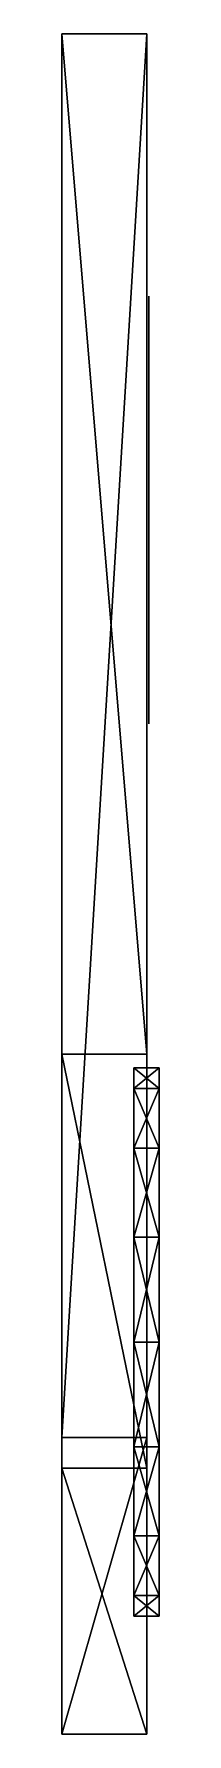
# Model space of a CAD drawing. Extents: x 0 to 350, y -260 to 0.
# Drawn here: x 0 to 14.8, y -260 to 0 of the extents above.
import ezdxf

# ---------------------------------------------------------------- set-up
doc = ezdxf.new("R2010")
doc.units = 0
doc.layers.add('ACESSORIO', color=9, linetype='CONTINUOUS')
doc.layers.add('PRETO', color=28, linetype='CONTINUOUS')

msp = doc.modelspace()

# ---------------------------------------------------------------- linework, layer by layer
at = {"layer": 'ACESSORIO'}
for points in [[(0, 0, 84.99997), (0, 0), (0, -156, 84.99997), (0, 0, 84.99997)], [(0, -156, 84.99997), (0, 0), (0, -214.6667), (0, -156, 84.99997)], [(13, 0), (0, 0), (13, 0, 84.99997), (13, 0)], [(13, 0, 84.99997), (0, 0), (0, 0, 84.99997), (13, 0, 84.99997)], [(13, 0, 84.99997), (0, 0, 84.99997), (13, -156, 84.99997), (13, 0, 84.99997)], [(13, -156, 84.99997), (0, 0, 84.99997), (0, -156, 84.99997), (13, -156, 84.99997)], [(13, -214.6667), (0, -214.6667), (13, 0), (13, -214.6667)], [(13, 0), (0, -214.6667), (0, 0), (13, 0)], [(13, 0), (13, 0, 84.99997), (13, -156, 84.99997), (13, 0)], [(13, 0), (13, -156, 84.99997), (13, -214.6667), (13, 0)], [(0, -260, 74.98913), (0, -156, 84.99997), (0, -260, 13.39264), (0, -260, 74.98913)], [(0, -260, 13.39264), (0, -156, 84.99997), (0, -214.6667), (0, -260, 13.39264)], [(0, -219.3333, 117), (0, -156, 84.99997), (0, -260, 117), (0, -219.3333, 117)], [(0, -260, 117), (0, -156, 84.99997), (0, -260, 74.98913), (0, -260, 117)], [(13, -156, 84.99997), (0, -156, 84.99997), (13, -219.3333, 117), (13, -156, 84.99997)], [(13, -219.3333, 117), (0, -156, 84.99997), (0, -219.3333, 117), (13, -219.3333, 117)], [(13, -260, 74.98913), (13, -156, 84.99997), (13, -260, 117), (13, -260, 74.98913)], [(13, -260, 117), (13, -156, 84.99997), (13, -219.3333, 117), (13, -260, 117)], [(13, -156, 84.99997), (13, -260, 74.98913), (13, -260, 13.39264), (13, -156, 84.99997)], [(13, -156, 84.99997), (13, -260, 13.39264), (13, -214.6667), (13, -156, 84.99997)], [(13, -260, 13.39264), (0, -260, 13.39264), (13, -214.6667), (13, -260, 13.39264)], [(13, -214.6667), (0, -260, 13.39264), (0, -214.6667), (13, -214.6667)], [(13, -219.3333, 117), (0, -219.3333, 117), (13, -260, 117), (13, -219.3333, 117)], [(13, -260, 117), (0, -219.3333, 117), (0, -260, 117), (13, -260, 117)], [(13, -260, 117), (0, -260, 117), (13, -260, 13.39264), (13, -260, 117)], [(13, -260, 13.39264), (0, -260, 117), (0, -260, 13.39264), (13, -260, 13.39264)]]:
    msp.add_3dface(points, dxfattribs=at)
at = {"layer": 'PRETO'}
for points in [[(13.3, -43.40036, 20.9522), (13.3, -40.11621, 21.83218), (13.3, -55.50014, 66.10923), (13.3, -43.40036, 20.9522)], [(13.3, -55.50014, 66.10923), (13.3, -40.11621, 21.83218), (13.3, -52.216, 66.98923), (13.3, -55.50014, 66.10923)], [(13.3, -53.40036, 20.9522), (13.3, -50.11621, 21.83218), (13.3, -65.50014, 66.10923), (13.3, -53.40036, 20.9522)], [(13.3, -65.50014, 66.10923), (13.3, -50.11621, 21.83218), (13.3, -62.216, 66.98923), (13.3, -65.50014, 66.10923)], [(13.3, -63.40036, 20.9522), (13.3, -60.11621, 21.83218), (13.3, -75.50014, 66.10923), (13.3, -63.40036, 20.9522)], [(13.3, -75.50014, 66.10923), (13.3, -60.11621, 21.83218), (13.3, -72.216, 66.98923), (13.3, -75.50014, 66.10923)], [(13.3, -73.40036, 20.9522), (13.3, -70.1162, 21.83218), (13.3, -85.50014, 66.10923), (13.3, -73.40036, 20.9522)], [(13.3, -85.50014, 66.10923), (13.3, -70.1162, 21.83218), (13.3, -82.216, 66.98923), (13.3, -85.50014, 66.10923)], [(13.3, -83.40036, 20.9522), (13.3, -80.1162, 21.83218), (13.3, -95.50014, 66.10923), (13.3, -83.40036, 20.9522)], [(13.3, -95.50014, 66.10923), (13.3, -80.1162, 21.83218), (13.3, -92.216, 66.98923), (13.3, -95.50014, 66.10923)], [(13.3, -93.40036, 20.9522), (13.3, -90.1162, 21.83218), (13.3, -105.5001, 66.10923), (13.3, -93.40036, 20.9522)], [(13.3, -105.5001, 66.10923), (13.3, -90.1162, 21.83218), (13.3, -102.216, 66.98923), (13.3, -105.5001, 66.10923)], [(11, -161.2964, 62.86416), (14.84, -161.2964, 62.86416), (11, -158.1033, 46.81121), (11, -161.2964, 62.86416)], [(11, -158.1033, 46.81121), (14.84, -161.2964, 62.86416), (14.84, -158.1033, 46.81121), (11, -158.1033, 46.81121)], [(11, -158.1033, 46.81121), (14.84, -158.1033, 46.81121), (11, -161.2964, 30.75826), (11, -158.1033, 46.81121)], [(11, -161.2964, 30.75826), (14.84, -158.1033, 46.81121), (14.84, -161.2964, 30.75826), (11, -161.2964, 30.75826)], [(14.84, -161.2964, 62.86416), (14.84, -238.8069, 30.75826), (14.84, -158.1033, 46.81121), (14.84, -161.2964, 62.86416)], [(14.84, -158.1033, 46.81121), (14.84, -238.8069, 30.75826), (14.84, -161.2964, 30.75826), (14.84, -158.1033, 46.81121)], [(11, -170.3897, 76.47318), (14.84, -170.3897, 76.47318), (11, -161.2964, 62.86416), (11, -170.3897, 76.47318)], [(11, -161.2964, 62.86416), (14.84, -170.3897, 76.47318), (14.84, -161.2964, 62.86416), (11, -161.2964, 62.86416)], [(11, -161.2964, 30.75826), (14.84, -161.2964, 30.75826), (11, -170.3897, 17.14923), (11, -161.2964, 30.75826)], [(11, -170.3897, 17.14923), (14.84, -161.2964, 30.75826), (14.84, -170.3897, 17.14923), (11, -170.3897, 17.14923)], [(14.84, -170.3897, 76.47318), (14.84, -238.8069, 62.86416), (14.84, -161.2964, 62.86416), (14.84, -170.3897, 76.47318)], [(14.84, -161.2964, 62.86416), (14.84, -238.8069, 62.86416), (14.84, -242, 46.81121), (14.84, -161.2964, 62.86416)], [(14.84, -161.2964, 62.86416), (14.84, -242, 46.81121), (14.84, -238.8069, 30.75826), (14.84, -161.2964, 62.86416)], [(14.84, -161.2964, 30.75826), (14.84, -238.8069, 30.75826), (14.84, -229.7136, 17.14923), (14.84, -161.2964, 30.75826)], [(14.84, -170.3897, 17.14923), (14.84, -161.2964, 30.75826), (14.84, -216.1046, 8.05597), (14.84, -170.3897, 17.14923)], [(14.84, -216.1046, 8.05597), (14.84, -161.2964, 30.75826), (14.84, -229.7136, 17.14923), (14.84, -216.1046, 8.05597)], [(11, -183.9987, 85.56643), (14.84, -183.9987, 85.56643), (11, -170.3897, 76.47318), (11, -183.9987, 85.56643)], [(11, -170.3897, 76.47318), (14.84, -183.9987, 85.56643), (14.84, -170.3897, 76.47318), (11, -170.3897, 76.47318)], [(11, -170.3897, 17.14923), (14.84, -170.3897, 17.14923), (11, -183.9987, 8.05597), (11, -170.3897, 17.14923)], [(11, -183.9987, 8.05597), (14.84, -170.3897, 17.14923), (14.84, -183.9987, 8.05597), (11, -183.9987, 8.05597)], [(14.84, -183.9987, 85.56643), (14.84, -229.7136, 76.47318), (14.84, -170.3897, 76.47318), (14.84, -183.9987, 85.56643)], [(14.84, -170.3897, 76.47318), (14.84, -229.7136, 76.47318), (14.84, -238.8069, 62.86416), (14.84, -170.3897, 76.47318)], [(14.84, -170.3897, 17.14923), (14.84, -216.1046, 8.05597), (14.84, -200.0517, 4.86284), (14.84, -170.3897, 17.14923)], [(14.84, -170.3897, 17.14923), (14.84, -200.0517, 4.86284), (14.84, -183.9987, 8.05597), (14.84, -170.3897, 17.14923)], [(11, -200.0517, 88.75958), (14.84, -200.0517, 88.75958), (11, -183.9987, 85.56643), (11, -200.0517, 88.75958)], [(11, -183.9987, 85.56643), (14.84, -200.0517, 88.75958), (14.84, -183.9987, 85.56643), (11, -183.9987, 85.56643)], [(11, -183.9987, 8.05597), (14.84, -183.9987, 8.05597), (11, -200.0517, 4.86284), (11, -183.9987, 8.05597)], [(11, -200.0517, 4.86284), (14.84, -183.9987, 8.05597), (14.84, -200.0517, 4.86284), (11, -200.0517, 4.86284)], [(14.84, -200.0517, 88.75958), (14.84, -229.7136, 76.47318), (14.84, -183.9987, 85.56643), (14.84, -200.0517, 88.75958)], [(11, -216.1046, 85.56643), (14.84, -216.1046, 85.56643), (11, -200.0517, 88.75958), (11, -216.1046, 85.56643)], [(11, -200.0517, 88.75958), (14.84, -216.1046, 85.56643), (14.84, -200.0517, 88.75958), (11, -200.0517, 88.75958)], [(11, -200.0517, 4.86284), (14.84, -200.0517, 4.86284), (11, -216.1046, 8.05597), (11, -200.0517, 4.86284)], [(11, -216.1046, 8.05597), (14.84, -200.0517, 4.86284), (14.84, -216.1046, 8.05597), (11, -216.1046, 8.05597)], [(14.84, -200.0517, 88.75958), (14.84, -216.1046, 85.56643), (14.84, -229.7136, 76.47318), (14.84, -200.0517, 88.75958)], [(11, -229.7136, 76.47318), (14.84, -229.7136, 76.47318), (11, -216.1046, 85.56643), (11, -229.7136, 76.47318)], [(11, -216.1046, 85.56643), (14.84, -229.7136, 76.47318), (14.84, -216.1046, 85.56643), (11, -216.1046, 85.56643)], [(11, -216.1046, 8.05597), (14.84, -216.1046, 8.05597), (11, -229.7136, 17.14923), (11, -216.1046, 8.05597)], [(11, -229.7136, 17.14923), (14.84, -216.1046, 8.05597), (14.84, -229.7136, 17.14923), (11, -229.7136, 17.14923)], [(11, -238.8069, 62.86416), (14.84, -238.8069, 62.86416), (11, -229.7136, 76.47318), (11, -238.8069, 62.86416)], [(11, -229.7136, 76.47318), (14.84, -238.8069, 62.86416), (14.84, -229.7136, 76.47318), (11, -229.7136, 76.47318)], [(11, -229.7136, 17.14923), (14.84, -229.7136, 17.14923), (11, -238.8069, 30.75826), (11, -229.7136, 17.14923)], [(11, -238.8069, 30.75826), (14.84, -229.7136, 17.14923), (14.84, -238.8069, 30.75826), (11, -238.8069, 30.75826)], [(11, -242, 46.81121), (14.84, -242, 46.81121), (11, -238.8069, 62.86416), (11, -242, 46.81121)], [(11, -238.8069, 62.86416), (14.84, -242, 46.81121), (14.84, -238.8069, 62.86416), (11, -238.8069, 62.86416)], [(11, -238.8069, 30.75826), (14.84, -238.8069, 30.75826), (11, -242, 46.81121), (11, -238.8069, 30.75826)], [(11, -242, 46.81121), (14.84, -238.8069, 30.75826), (14.84, -242, 46.81121), (11, -242, 46.81121)]]:
    msp.add_3dface(points, dxfattribs=at)

doc.saveas('drawing.dxf')
